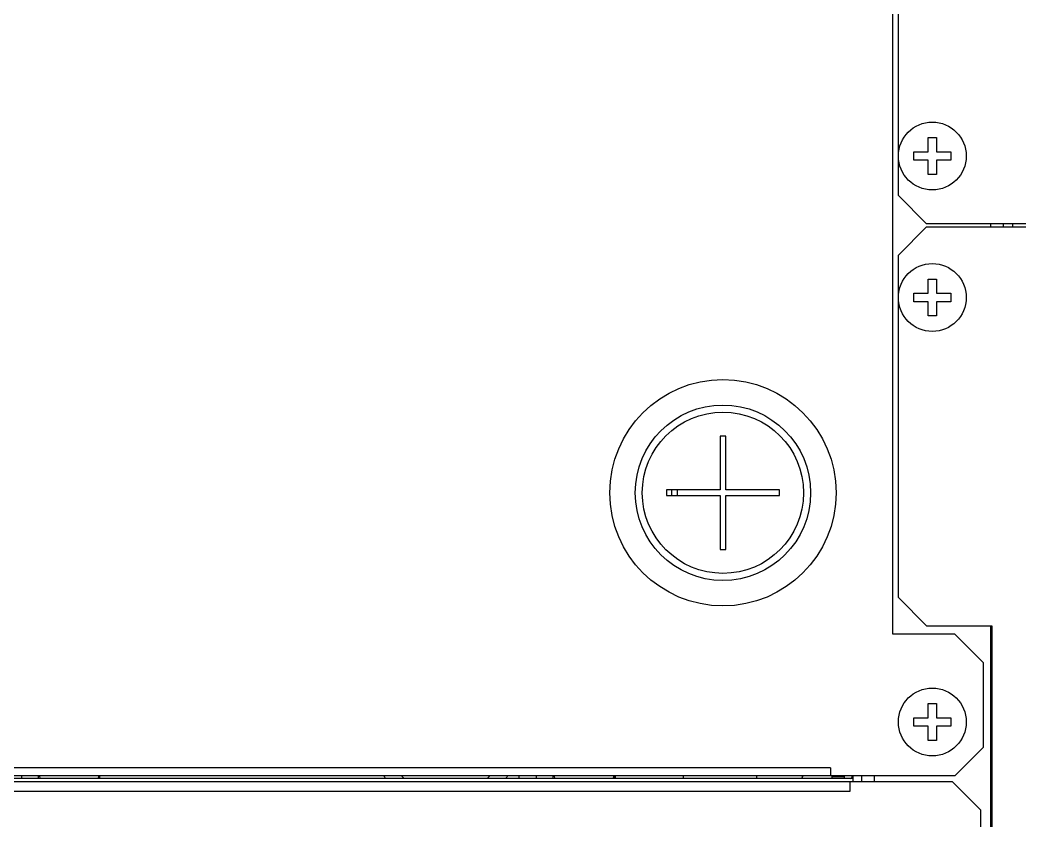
# Model space of a CAD drawing. Header units: millimetres. Extents: x -2 to 101, y -1 to 125.
# Drawn here: x 17.92 to 35.59, y 47.9 to 62.05 of the extents above; entities that cross this region are included whole.
import ezdxf

# ---------------------------------------------------------------- set-up
doc = ezdxf.new("R2010")
doc.units = ezdxf.units.MM

msp = doc.modelspace()

# ---------------------------------------------------------------- linework, layer by layer
for p, q in [((33.34, 51.2), (33.34, 85)), ((33.44, 58.95), (33.44, 84.4)), ((33.965, 59.725), (33.965, 59.975)), ((33.965, 59.975), (34.115, 59.975)), ((34.115, 59.975), (34.115, 59.725)), ((33.715, 59.575), (33.715, 59.725)), ((33.715, 59.725), (33.965, 59.725)), ((33.965, 59.575), (33.715, 59.575)), ((33.965, 59.325), (33.965, 59.575)), ((34.115, 59.725), (34.365, 59.725)), ((34.115, 59.575), (34.115, 59.325)), ((34.365, 59.575), (34.115, 59.575)), ((34.365, 59.725), (34.365, 59.575)), ((34.115, 59.325), (33.965, 59.325)), ((33.44, 58.95), (33.94, 58.45)), ((33.94, 58.4), (33.44, 57.9)), ((99.14, 58.45), (33.94, 58.45)), ((33.94, 58.4), (99.14, 58.4)), ((35.07, 58.45), (35.07, 58.4)), ((35.29, 58.45), (35.29, 58.4)), ((35.46, 58.45), (35.46, 58.4)), ((33.44, 51.85), (33.44, 57.9)), ((33.965, 57.225), (33.965, 57.475)), ((33.965, 57.475), (34.115, 57.475)), ((34.115, 57.475), (34.115, 57.225)), ((33.715, 57.075), (33.715, 57.225)), ((33.715, 57.225), (33.965, 57.225)), ((34.115, 57.225), (34.365, 57.225)), ((34.365, 57.225), (34.365, 57.075)), ((33.965, 57.075), (33.715, 57.075)), ((33.965, 56.825), (33.965, 57.075)), ((34.115, 57.075), (34.115, 56.825)), ((34.365, 57.075), (34.115, 57.075)), ((34.115, 56.825), (33.965, 56.825)), ((30.29, 54.7), (30.29, 53.75)), ((30.39, 54.7), (30.29, 54.7)), ((30.39, 53.75), (30.39, 54.7)), ((29.34, 53.75), (29.34, 53.65)), ((30.29, 53.75), (29.34, 53.75)), ((29.43, 53.75), (29.43, 53.65)), ((29.53, 53.75), (29.53, 53.65)), ((31.34, 53.75), (30.39, 53.75)), ((31.34, 53.65), (31.34, 53.75)), ((29.34, 53.65), (30.29, 53.65)), ((30.29, 53.65), (30.29, 52.7)), ((30.39, 52.7), (30.39, 53.65)), ((30.39, 53.65), (31.34, 53.65)), ((30.29, 52.7), (30.39, 52.7)), ((33.44, 51.85), (33.94, 51.35)), ((33.94, 51.35), (35.09, 51.35)), ((35.07, 51.35), (35.07, 36.2)), ((35.09, 51.35), (35.09, 36.2)), ((34.44, 51.2), (33.34, 51.2)), ((34.94, 50.7), (34.44, 51.2)), ((34.94, 50.7), (34.94, 49.2)), ((33.965, 49.725), (33.965, 49.975)), ((33.965, 49.975), (34.115, 49.975)), ((34.115, 49.975), (34.115, 49.725)), ((33.715, 49.575), (33.715, 49.725)), ((33.715, 49.725), (33.965, 49.725)), ((34.115, 49.725), (34.365, 49.725)), ((34.365, 49.725), (34.365, 49.575)), ((33.965, 49.575), (33.715, 49.575)), ((33.965, 49.325), (33.965, 49.575)), ((34.115, 49.575), (34.115, 49.325)), ((34.365, 49.575), (34.115, 49.575)), ((34.115, 49.325), (33.965, 49.325)), ((34.44, 48.7), (34.94, 49.2)), ((32.24, 48.84), (2.94, 48.84)), ((32.24, 48.84), (32.24, 48.7)), ((34.44, 48.7), (1.44, 48.7)), ((32.64, 48.65), (2.84, 48.65)), ((17.942, 48.7), (17.942, 48.65)), ((18.242, 48.65), (18.242, 48.7)), ((18.258, 48.7), (18.265, 48.65)), ((19.305, 48.7), (19.298, 48.65)), ((19.322, 48.7), (19.322, 48.65)), ((26.74, 48.65), (26.74, 48.7)), ((27.04, 48.7), (27.04, 48.65)), ((27.34, 48.65), (27.34, 48.7)), ((27.357, 48.7), (27.363, 48.65)), ((28.403, 48.7), (28.397, 48.65)), ((28.42, 48.7), (28.42, 48.65)), ((28.44, 48.65), (28.44, 48.7)), ((29.64, 48.65), (29.64, 48.7)), ((30.94, 48.65), (30.94, 48.7)), ((31.74, 48.65), (31.74, 48.669)), ((31.742, 48.668), (31.741, 48.65)), ((31.744, 48.685), (31.742, 48.668)), ((32.27, 48.65), (32.27, 48.7)), ((32.27, 48.686), (32.48, 48.686)), ((32.48, 48.7), (32.48, 48.65)), ((32.62, 48.7), (32.62, 48.67)), ((32.64, 48.67), (32.62, 48.67)), ((32.64, 48.6), (32.64, 48.7)), ((32.79, 48.7), (32.79, 48.6)), ((33.01, 48.7), (33.01, 48.6)), ((1.44, 48.6), (34.39, 48.6)), ((2.99, 48.43), (32.59, 48.43)), ((32.59, 48.43), (32.59, 48.6)), ((34.89, 48.1), (34.39, 48.6)), ((34.89, 48.1), (34.89, 36.85))]:
    msp.add_line(p, q)
msp.add_lwpolyline([(31.747, 48.7), (31.747, 48.7), (31.744, 48.685)])
for centre, radius in [((34.04, 59.65), 0.6), ((34.04, 57.15), 0.6), ((30.34, 53.7), 2), ((30.34, 53.7), 1.55), ((30.34, 53.7), 1.425), ((34.04, 49.65), 0.6)]:
    msp.add_circle(centre, radius)
for centre, radius, start, end in [((25.44, 49.4), 1.3, 212.6065, 215.3326), ((25.44, 49.4), 1.05, 222.0044, 225.6459), ((25.44, 49.4), 1.05, 314.3541, 317.9956), ((25.44, 49.4), 1.3, 324.6674, 327.3935), ((31.862, 48.669), 0.122, 165.2432, 180), ((32.6, 48.67), 0.02, 270, 0)]:
    msp.add_arc(centre, radius, start, end)

doc.saveas('drawing.dxf')
